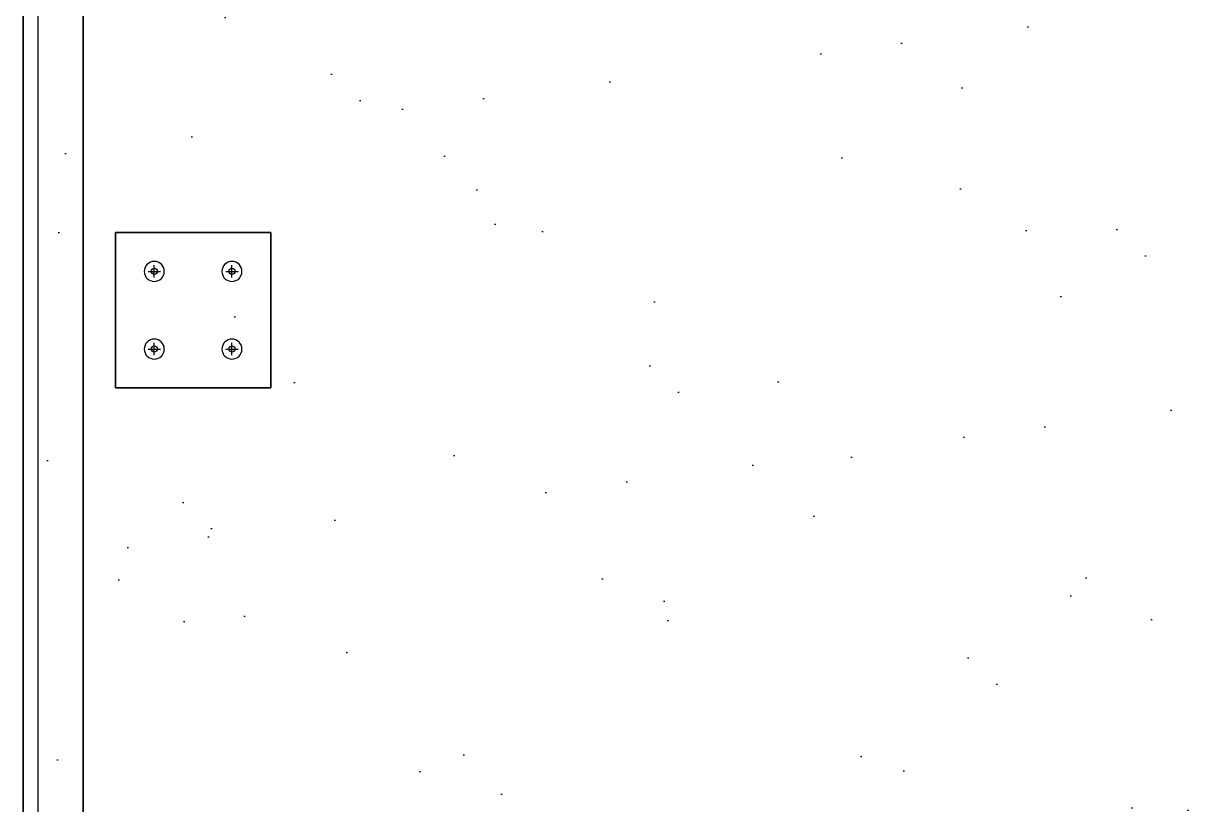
# Model space of a CAD drawing. Header units: inches. Extents: x -12.9 to 39.7, y -3 to 37.3.
# Drawn here: x -0.69 to 14.31, y 7.13 to 17.19 of the extents above; entities that cross this region are included whole.
import ezdxf

# ---------------------------------------------------------------- set-up
doc = ezdxf.new("R2010")
doc.units = ezdxf.units.IN
doc.header["$MEASUREMENT"] = 0
doc.header["$PDMODE"] = 34
doc.header["$PDSIZE"] = 0.08
for name, color, linetype in [('extra hardware', 61, 'Continuous'), ('feedthru panels', 11, 'Continuous'), ('side and back panels', 40, 'Continuous'), ('top panel', 10, 'Continuous')]:
    doc.layers.add(name, color=color, linetype=linetype)

# ---------------------------------------------------------------- blocks, each defined once
blk = doc.blocks.new('AQME_4167_20120403184215')
at = {"color": 1}
for centre in [(0, 1), (1, 1), (0, 0), (1, 0)]:
    blk.add_circle(centre, 0.129, dxfattribs=at)
at = {"color": 3}
for p in [(0, 1), (1, 1), (0, 0), (1, 0)]:
    blk.add_point(p, dxfattribs=at)
at = {"color": 2}
for p in [(0, 1, 0.188), (1, 1, 0.188), (0, 0, 0.188), (1, 0, 0.188)]:
    blk.add_point(p, dxfattribs=at)
for points in [[(1.5, 1.5), (-0.5, 1.5), (-0.5, 1.5, 0.188), (1.5, 1.5, 0.188)], [(-0.5, 1.5), (-0.5, -0.5), (-0.5, -0.5, 0.188), (-0.5, 1.5, 0.188)], [(1.5, -0.5), (1.5, 1.5), (1.5, 1.5, 0.188), (1.5, -0.5, 0.188)], [(-0.5, -0.5), (1.5, -0.5), (1.5, -0.5, 0.188), (-0.5, -0.5, 0.188)]]:
    blk.add_3dface(points)
at = {"invisible_edges": 14}
for points in [[(-0.5, 1.5), (1.5, 1.5), (0.5, 0.5)], [(1.5, 1.5, 0.188), (-0.5, 1.5, 0.188), (0.5, 0.5, 0.188)], [(-0.5, -0.5), (-0.5, 1.5), (0.5, 0.5)], [(-0.5, 1.5, 0.188), (-0.5, -0.5, 0.188), (0.5, 0.5, 0.188)], [(1.5, 1.5), (1.5, -0.5), (0.5, 0.5)], [(1.5, -0.5, 0.188), (1.5, 1.5, 0.188), (0.5, 0.5, 0.188)], [(1.5, -0.5), (-0.5, -0.5), (0.5, 0.5)], [(-0.5, -0.5, 0.188), (1.5, -0.5, 0.188), (0.5, 0.5, 0.188)]]:
    blk.add_3dface(points, dxfattribs=at)
blk = doc.blocks.new('AQME_2614-S_20110813145048', base_point=(0, 0, 0.088))
h = blk.add_hatch()
h.set_pattern_fill('AR-SAND', color=8, scale=2, style=0)
h.paths.add_polyline_path([(0, 0), (0, -24.5), (47.5, -24.5), (47.5, 0)])
at = {"color": 1}
for p, q in [((0, 0), (0, -24.5)), ((47.5, -24.5), (47.5, 0))]:
    blk.add_line(p, q, dxfattribs=at)
at = {"invisible_edges": 15}
blk.add_3dface([(0, 0), (0, -24.5), (47.5, -24.5), (47.5, 0)], dxfattribs=at)
blk = doc.blocks.new('AQME_2614-S_20120404113505', base_point=(0, 0, 0.088))
h = blk.add_hatch()
h.set_pattern_fill('AR-SAND', color=8, scale=2, style=0)
h.paths.add_polyline_path([(0, 0), (0, -28), (40, -28), (40, 0)])
at = {"color": 1}
blk.add_line((0, 0), (0, -28), dxfattribs=at)
at = {"invisible_edges": 15}
for points in [[(0, 0, 0.177), (0, -28, 0.177), (40, -28, 0.177), (40, 0, 0.177)], [(0, 0), (0, -28), (40, -28), (40, 0)]]:
    blk.add_3dface(points, dxfattribs=at)
blk = doc.blocks.new('AQME_2454_20110915165342', base_point=(0, 0, 0.093))
at = {"color": 1}
for p, q in [((26, 0), (0, 0)), ((0, -12), (26, -12))]:
    blk.add_line(p, q, dxfattribs=at)
at = {"invisible_edges": 15}
blk.add_3dface([(0, 0), (0, -12), (26, -12), (26, 0)], dxfattribs=at)

msp = doc.modelspace()

# ---------------------------------------------------------------- block references
at = {"layer": 'extra hardware', "extrusion": (-9.14084e-15, 0, -1), "rotation": 180}
msp.add_blockref('AQME_4167_20120403184215', (-1, 14, -1), dxfattribs=at)
at = {"layer": 'feedthru panels', "extrusion": (1, 0, -1.83691e-16)}
msp.add_blockref('AQME_2454_20110915165342', (-0.002, 12.625, -0.594), dxfattribs=at)
at = {"layer": 'side and back panels', "extrusion": (-1, 7.10543e-15, -5.32907e-15), "rotation": 90}
msp.add_blockref('AQME_2614-S_20110813145048', (-25.75, 11.75, 0.005), dxfattribs=at)
at = {"layer": 'top panel'}
msp.add_blockref('AQME_2614-S_20120404113505', (-0.5, 27.5, 60.089), dxfattribs=at)

doc.saveas('drawing.dxf')
